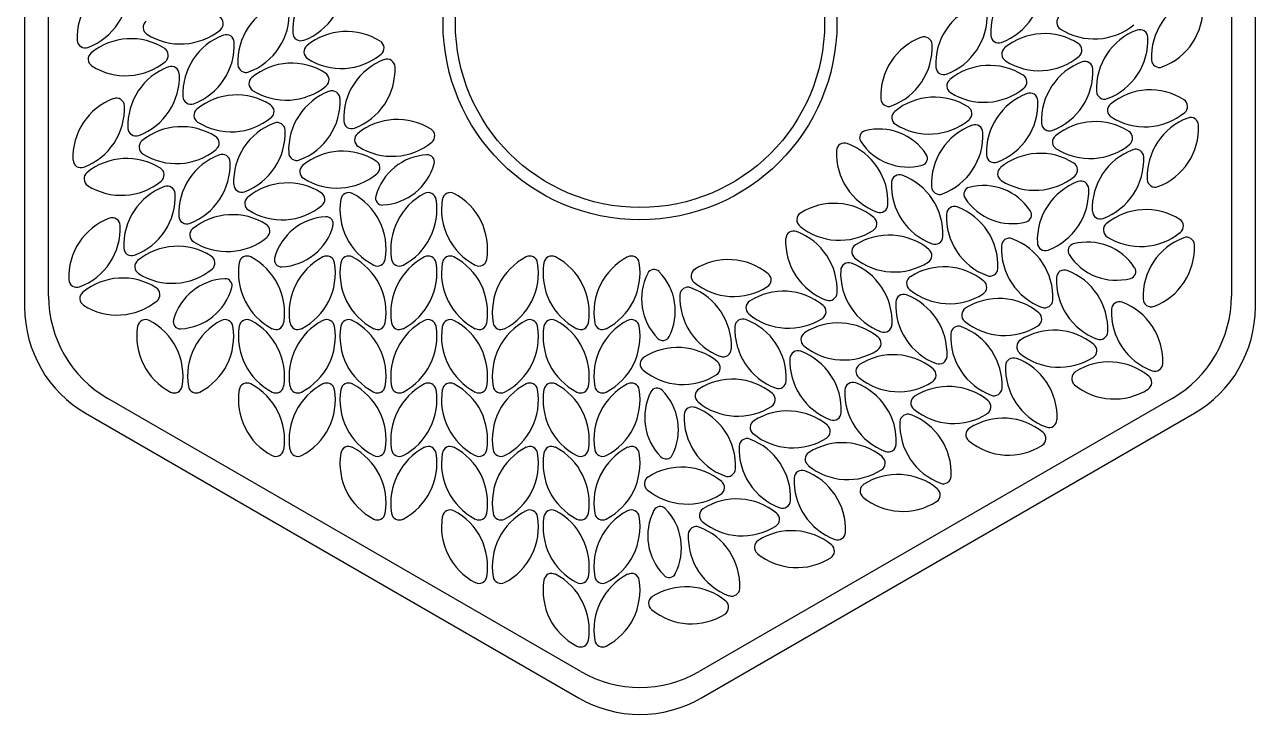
# Model space of a CAD drawing. Header units: millimetres. Extents: x -250 to 400, y -316 to 56.
# Drawn here: x 300 to 400, y -56.2 to -0.1 of the extents above; entities that cross this region are included whole.
import ezdxf

# ---------------------------------------------------------------- set-up
doc = ezdxf.new("R2010")
doc.units = ezdxf.units.MM
doc.layers.get('0').update_dxf_attribs({"lineweight": 25, "true_color": 0xffffff})
doc.layers.add('cut', color=1, linetype='Continuous', lineweight=25, true_color=0xff0000)

msp = doc.modelspace()

# ---------------------------------------------------------------- linework, layer by layer
for p, q in [((300, 23.09), (300, -23.09)), ((400, -23.09), (400, 23.09)), ((305, -31.75), (345, -54.85)), ((355, -54.85), (395, -31.75))]:
    msp.add_line(p, q)
msp.add_circle((350, 0), 15)
for centre, start, end in [((310, -23.09), 180, 240), ((390, -23.09), 300, 360), ((350, -46.19), 240, 300)]:
    msp.add_arc(centre, 10, start, end)
at = {"layer": 'cut'}
for p, q in [((301.95, -22.19), (301.95, 22.19)), ((398.05, 22.19), (398.05, -22.19)), ((345.19, -52.71), (306.75, -30.52)), ((393.25, -30.52), (354.81, -52.71))]:
    msp.add_line(p, q, dxfattribs=at)
msp.add_circle((350, 0), 16, dxfattribs=at)
for centre, radius, start, end in [((326.89, -0.61), 5.1, 110.6123, 182.5178), ((309.36, -1.2), 5.1, 110.6123, 182.5178), ((320.88, 3.36), 5.1, 290.6123, 2.5178), ((383.59, -0.79), 5.1, 110.6123, 182.5178), ((377.58, 3.19), 5.1, 290.6123, 2.5178), ((303.35, 2.78), 5.1, 290.6123, 2.5178), ((322.42, -3.19), 5.1, 110.6123, 182.5178), ((316.41, 0.79), 5.1, 290.6123, 2.5178), ((379.12, -3.36), 5.1, 110.6123, 182.5178), ((396.65, -2.78), 5.1, 110.6123, 182.5178), ((390.64, 1.2), 5.1, 290.6123, 2.5178), ((310.28, -0.36), 0.645, 129.3877, 237.4822), ((315.5, -0.05), 0.645, 309.3877, 57.4822), ((373.11, 0.61), 5.1, 290.6123, 2.5178), ((384.5, 0.05), 0.645, 129.3877, 237.4822), ((312.67, 3.39), 5.1, 237.4822, 309.3877), ((317.96, -5.76), 5.1, 110.6123, 182.5178), ((316.39, -1.6), 0.645, 2.5178, 110.6123), ((322.44, -0.8), 0.645, 182.5178, 290.6123), ((326.16, -5.79), 5.1, 57.4822, 129.3877), ((382.86, -5.97), 5.1, 57.4822, 129.3877), ((386.9, 3.8), 5.1, 237.4822, 309.3877), ((392.18, -5.35), 5.1, 110.6123, 182.5178), ((390.62, -1.19), 0.645, 2.5178, 110.6123), ((304.92, -1.39), 0.645, 182.5178, 290.6123), ((308.64, -6.38), 5.1, 57.4822, 129.3877), ((311.94, -1.79), 5.1, 290.6123, 2.5178), ((323.34, -2.35), 0.645, 129.3877, 237.4822), ((328.56, -2.04), 0.645, 309.3877, 57.4822), ((374.66, -5.94), 5.1, 110.6123, 182.5178), ((368.64, -1.97), 5.1, 290.6123, 2.5178), ((373.09, -1.78), 0.645, 2.5178, 110.6123), ((379.14, -0.98), 0.645, 182.5178, 290.6123), ((385.26, -2.22), 0.645, 309.3877, 57.4822), ((386.17, -1.38), 5.1, 290.6123, 2.5178), ((305.81, -2.94), 0.645, 129.3877, 237.4822), ((311.03, -2.63), 0.645, 309.3877, 57.4822), ((325.73, 1.4), 5.1, 237.4822, 309.3877), ((331.02, -7.75), 5.1, 110.6123, 182.5178), ((329.45, -3.59), 0.645, 2.5178, 110.6123), ((380.04, -2.53), 0.645, 129.3877, 237.4822), ((382.43, 1.22), 5.1, 237.4822, 309.3877), ((392.2, -2.97), 0.645, 182.5178, 290.6123), ((308.2, 0.81), 5.1, 237.4822, 309.3877), ((313.49, -8.34), 5.1, 110.6123, 182.5178), ((311.92, -4.18), 0.645, 2.5178, 110.6123), ((317.98, -3.38), 0.645, 182.5178, 290.6123), ((321.7, -8.37), 5.1, 57.4822, 129.3877), ((325, -3.78), 5.1, 290.6123, 2.5178), ((374.68, -3.56), 0.645, 182.5178, 290.6123), ((378.4, -8.55), 5.1, 57.4822, 129.3877), ((387.72, -7.93), 5.1, 110.6123, 182.5178), ((381.7, -3.96), 5.1, 290.6123, 2.5178), ((386.15, -3.77), 0.645, 2.5178, 110.6123), ((307.48, -4.37), 5.1, 290.6123, 2.5178), ((318.87, -4.93), 0.645, 129.3877, 237.4822), ((324.09, -4.62), 0.645, 309.3877, 57.4822), ((375.57, -5.11), 0.645, 129.3877, 237.4822), ((380.79, -4.8), 0.645, 309.3877, 57.4822), ((313.51, -5.96), 0.645, 182.5178, 290.6123), ((317.23, -10.95), 5.1, 57.4822, 129.3877), ((321.26, -1.18), 5.1, 237.4822, 309.3877), ((326.55, -10.33), 5.1, 110.6123, 182.5178), ((324.98, -6.17), 0.645, 2.5178, 110.6123), ((377.96, -1.35), 5.1, 237.4822, 309.3877), ((383.25, -10.51), 5.1, 110.6123, 182.5178), ((381.68, -6.34), 0.645, 2.5178, 110.6123), ((387.74, -5.55), 0.645, 182.5178, 290.6123), ((391.46, -10.54), 5.1, 57.4822, 129.3877), ((309.02, -10.92), 5.1, 110.6123, 182.5178), ((303.01, -6.95), 5.1, 290.6123, 2.5178), ((307.46, -6.76), 0.645, 2.5178, 110.6123), ((319.62, -7.2), 0.645, 309.3877, 57.4822), ((320.54, -6.36), 5.1, 290.6123, 2.5178), ((370.21, -6.14), 0.645, 182.5178, 290.6123), ((373.93, -11.13), 5.1, 57.4822, 129.3877), ((376.32, -7.37), 0.645, 309.3877, 57.4822), ((377.23, -6.54), 5.1, 290.6123, 2.5178), ((388.63, -7.1), 0.645, 129.3877, 237.4822), ((393.85, -6.79), 0.645, 309.3877, 57.4822), ((314.4, -7.51), 0.645, 129.3877, 237.4822), ((316.8, -3.75), 5.1, 237.4822, 309.3877), ((326.57, -7.95), 0.645, 182.5178, 290.6123), ((330.29, -12.94), 5.1, 57.4822, 129.3877), ((371.1, -7.69), 0.645, 129.3877, 237.4822), ((373.5, -3.93), 5.1, 237.4822, 309.3877), ((391.02, -3.34), 5.1, 237.4822, 309.3877), ((396.31, -12.5), 5.1, 110.6123, 182.5178), ((394.74, -8.33), 0.645, 2.5178, 110.6123), ((309.04, -8.54), 0.645, 182.5178, 290.6123), ((312.76, -13.53), 5.1, 57.4822, 129.3877), ((322.08, -12.91), 5.1, 110.6123, 182.5178), ((316.07, -8.94), 5.1, 290.6123, 2.5178), ((320.52, -8.74), 0.645, 2.5178, 110.6123), ((327.46, -9.5), 0.645, 129.3877, 237.4822), ((332.68, -9.18), 0.645, 309.3877, 57.4822), ((368.42, -9.32), 0.576, 104.7866, 212.8811), ((369.44, -13.17), 4.55, 32.8811, 104.7866), ((378.78, -13.09), 5.1, 110.6123, 182.5178), ((372.77, -9.12), 5.1, 290.6123, 2.5178), ((377.22, -8.92), 0.645, 2.5178, 110.6123), ((383.27, -8.13), 0.645, 182.5178, 290.6123), ((386.99, -13.12), 5.1, 57.4822, 129.3877), ((389.38, -9.36), 0.645, 309.3877, 57.4822), ((390.29, -8.53), 5.1, 290.6123, 2.5178), ((309.94, -10.09), 0.645, 129.3877, 237.4822), ((315.16, -9.77), 0.645, 309.3877, 57.4822), ((329.86, -5.74), 5.1, 237.4822, 309.3877), ((366.61, -10.4), 0.645, 69.3877, 177.4822), ((365.05, -14.57), 5.1, 357.4822, 69.3877), ((371.76, -7.16), 4.55, 212.8811, 284.7866), ((384.16, -9.68), 0.645, 129.3877, 237.4822), ((386.56, -5.92), 5.1, 237.4822, 309.3877), ((312.33, -6.33), 5.1, 237.4822, 309.3877), ((317.62, -15.49), 5.1, 110.6123, 182.5178), ((316.05, -11.32), 0.645, 2.5178, 110.6123), ((322.1, -10.53), 0.645, 182.5178, 290.6123), ((325.82, -15.52), 5.1, 57.4822, 129.3877), ((332.92, -15.27), 4.55, 92.8811, 164.7866), ((332.72, -11.29), 0.576, 344.7866, 92.8811), ((371.06, -10.6), 5.1, 177.4822, 249.3877), ((372.78, -11.01), 0.576, 284.7866, 32.8811), ((378.8, -10.71), 0.645, 182.5178, 290.6123), ((382.52, -15.7), 5.1, 57.4822, 129.3877), ((391.84, -15.08), 5.1, 110.6123, 182.5178), ((385.83, -11.11), 5.1, 290.6123, 2.5178), ((390.28, -10.91), 0.645, 2.5178, 110.6123), ((304.58, -11.12), 0.645, 182.5178, 290.6123), ((308.3, -16.11), 5.1, 57.4822, 129.3877), ((310.69, -12.35), 0.645, 309.3877, 57.4822), ((311.6, -11.52), 5.1, 290.6123, 2.5178), ((323, -12.08), 0.645, 129.3877, 237.4822), ((328.22, -11.76), 0.645, 309.3877, 57.4822), ((328.88, -10.25), 4.55, 272.8811, 344.7866), ((379.7, -12.26), 0.645, 129.3877, 237.4822), ((384.91, -11.94), 0.645, 309.3877, 57.4822), ((305.47, -12.67), 0.645, 129.3877, 237.4822), ((307.86, -8.91), 5.1, 237.4822, 309.3877), ((321.36, -18.1), 5.1, 57.4822, 129.3877), ((325.39, -8.32), 5.1, 237.4822, 309.3877), ((375.53, -13.18), 5.1, 177.4822, 249.3877), ((371.08, -12.98), 0.645, 69.3877, 177.4822), ((369.51, -17.15), 5.1, 357.4822, 69.3877), ((382.09, -8.5), 5.1, 237.4822, 309.3877), ((387.38, -17.66), 5.1, 110.6123, 182.5178), ((385.81, -13.49), 0.645, 2.5178, 110.6123), ((391.86, -12.7), 0.645, 182.5178, 290.6123), ((313.15, -18.07), 5.1, 110.6123, 182.5178), ((307.14, -14.1), 5.1, 290.6123, 2.5178), ((311.58, -13.9), 0.645, 2.5178, 110.6123), ((317.64, -13.11), 0.645, 182.5178, 290.6123), ((323.75, -14.34), 0.645, 309.3877, 57.4822), ((326.33, -14.43), 0.645, 62.5178, 170.6123), ((324.27, -18.38), 5.1, 350.6123, 62.5178), ((334.85, -18.38), 5.1, 117.4822, 189.3877), ((332.79, -14.43), 0.645, 9.3877, 117.4822), ((334.58, -14.43), 0.645, 62.5178, 170.6123), ((332.52, -18.38), 5.1, 350.6123, 62.5178), ((374.34, -13.29), 0.645, 182.5178, 290.6123), ((376.89, -13.92), 0.576, 104.7866, 212.8811), ((377.9, -17.76), 4.55, 32.8811, 104.7866), ((381.36, -13.69), 5.1, 290.6123, 2.5178), ((318.53, -14.66), 0.645, 129.3877, 237.4822), ((320.92, -10.9), 5.1, 237.4822, 309.3877), ((330.72, -15.16), 5.1, 170.6123, 242.5178), ((329.08, -14.22), 0.576, 164.7866, 272.8811), ((328.4, -15.16), 5.1, 297.4822, 9.3877), ((338.97, -15.16), 5.1, 170.6123, 242.5178), ((365.77, -19.76), 5.1, 50.6123, 122.5178), ((369.49, -14.77), 0.645, 249.3877, 357.4822), ((375.55, -15.56), 0.645, 69.3877, 177.4822), ((373.98, -19.73), 5.1, 357.4822, 69.3877), ((380.23, -11.76), 4.55, 212.8811, 284.7866), ((308.68, -20.65), 5.1, 110.6123, 182.5178), ((307.12, -16.48), 0.645, 2.5178, 110.6123), ((313.17, -15.69), 0.645, 182.5178, 290.6123), ((316.89, -20.68), 5.1, 57.4822, 129.3877), ((324.7, -20.3), 4.55, 92.8811, 164.7866), ((324.5, -16.33), 0.576, 344.7866, 92.8811), ((363.38, -16), 0.645, 122.5178, 230.6123), ((368.6, -16.32), 0.645, 302.5178, 50.6123), ((379.99, -15.76), 5.1, 177.4822, 249.3877), ((381.24, -15.6), 0.576, 284.7866, 32.8811), ((387.4, -15.28), 0.645, 182.5178, 290.6123), ((391.11, -20.27), 5.1, 57.4822, 129.3877), ((393.51, -16.51), 0.645, 309.3877, 57.4822), ((302.67, -16.68), 5.1, 290.6123, 2.5178), ((314.06, -17.23), 0.645, 129.3877, 237.4822), ((319.28, -16.92), 0.645, 309.3877, 57.4822), ((320.67, -15.28), 4.55, 272.8811, 344.7866), ((362.49, -17.55), 0.645, 69.3877, 177.4822), ((360.92, -21.72), 5.1, 357.4822, 69.3877), ((366.21, -12.56), 5.1, 230.6123, 302.5178), ((388.29, -16.82), 0.645, 129.3877, 237.4822), ((316.46, -13.48), 5.1, 237.4822, 309.3877), ((366.93, -17.75), 5.1, 177.4822, 249.3877), ((370.24, -22.34), 5.1, 50.6123, 122.5178), ((373.96, -17.35), 0.645, 249.3877, 357.4822), ((380.01, -18.14), 0.645, 69.3877, 177.4822), ((378.45, -22.31), 5.1, 357.4822, 69.3877), ((382.93, -17.85), 0.645, 182.5178, 290.6123), ((385.35, -18.51), 0.576, 104.7866, 212.8811), ((386.37, -22.36), 4.55, 32.8811, 104.7866), ((390.68, -13.07), 5.1, 237.4822, 309.3877), ((395.97, -22.23), 5.1, 110.6123, 182.5178), ((394.4, -18.06), 0.645, 2.5178, 110.6123), ((308.7, -18.27), 0.645, 182.5178, 290.6123), ((312.42, -23.25), 5.1, 57.4822, 129.3877), ((314.82, -19.5), 0.645, 309.3877, 57.4822), ((318.07, -19.59), 0.645, 62.5178, 170.6123), ((324.54, -19.59), 0.645, 9.3877, 117.4822), ((326.33, -19.59), 0.645, 62.5178, 170.6123), ((332.79, -19.59), 0.645, 9.3877, 117.4822), ((334.58, -19.59), 0.645, 62.5178, 170.6123), ((341.04, -19.59), 0.645, 9.3877, 117.4822), ((342.83, -19.59), 0.645, 62.5178, 170.6123), ((349.3, -19.59), 0.645, 9.3877, 117.4822), ((367.85, -18.58), 0.645, 122.5178, 230.6123), ((373.07, -18.9), 0.645, 302.5178, 50.6123), ((384.46, -18.34), 5.1, 177.4822, 249.3877), ((388.69, -16.36), 4.55, 212.8811, 284.7866), ((389.95, -18.26), 5.1, 290.6123, 2.5178), ((309.6, -19.81), 0.645, 129.3877, 237.4822), ((311.99, -16.06), 5.1, 237.4822, 309.3877), ((322.47, -20.32), 5.1, 170.6123, 242.5178), ((316.02, -23.54), 5.1, 350.6123, 62.5178), ((320.87, -19.25), 0.576, 164.7866, 272.8811), ((326.59, -23.54), 5.1, 117.4822, 189.3877), ((320.15, -20.32), 5.1, 297.4822, 9.3877), ((330.72, -20.32), 5.1, 170.6123, 242.5178), ((324.27, -23.54), 5.1, 350.6123, 62.5178), ((328.66, -19.11), 0.645, 242.5178, 350.6123), ((334.85, -23.54), 5.1, 117.4822, 189.3877), ((330.45, -19.11), 0.645, 189.3877, 297.4822), ((328.4, -20.32), 5.1, 297.4822, 9.3877), ((338.97, -20.32), 5.1, 170.6123, 242.5178), ((332.52, -23.54), 5.1, 350.6123, 62.5178), ((336.92, -19.11), 0.645, 242.5178, 350.6123), ((343.1, -23.54), 5.1, 117.4822, 189.3877), ((336.65, -20.32), 5.1, 297.4822, 9.3877), ((347.22, -20.32), 5.1, 170.6123, 242.5178), ((340.78, -23.54), 5.1, 350.6123, 62.5178), ((351.35, -23.54), 5.1, 117.4822, 189.3877), ((344.9, -20.32), 5.1, 297.4822, 9.3877), ((357.18, -24.33), 5.1, 50.6123, 122.5178), ((366.95, -20.13), 0.645, 69.3877, 177.4822), ((365.39, -24.3), 5.1, 357.4822, 69.3877), ((370.67, -15.14), 5.1, 230.6123, 302.5178), ((374.71, -24.92), 5.1, 50.6123, 122.5178), ((378.43, -19.93), 0.645, 249.3877, 357.4822), ((389.71, -20.2), 0.576, 284.7866, 32.8811), ((304.24, -20.84), 0.645, 182.5178, 290.6123), ((307.96, -25.83), 5.1, 57.4822, 129.3877), ((316.49, -25.33), 4.55, 92.8811, 164.7866), ((316.29, -21.36), 0.576, 344.7866, 92.8811), ((354.68, -22.43), 4.55, 152.8811, 224.7866), ((351.14, -20.61), 0.576, 44.7866, 152.8811), ((348.32, -23.42), 4.55, 332.8811, 44.7866), ((354.79, -20.57), 0.645, 122.5178, 230.6123), ((360.01, -20.88), 0.645, 302.5178, 50.6123), ((371.4, -20.33), 5.1, 177.4822, 249.3877), ((372.31, -21.16), 0.645, 122.5178, 230.6123), ((377.53, -21.47), 0.645, 302.5178, 50.6123), ((388.93, -20.92), 5.1, 177.4822, 249.3877), ((384.48, -20.72), 0.645, 69.3877, 177.4822), ((382.91, -24.89), 5.1, 357.4822, 69.3877), ((305.13, -22.39), 0.645, 129.3877, 237.4822), ((310.35, -22.08), 0.645, 309.3877, 57.4822), ((312.45, -20.31), 4.55, 272.8811, 344.7866), ((353.89, -22.12), 0.645, 69.3877, 177.4822), ((352.33, -26.29), 5.1, 357.4822, 69.3877), ((357.61, -17.13), 5.1, 230.6123, 302.5178), ((361.65, -26.9), 5.1, 50.6123, 122.5178), ((365.37, -21.91), 0.645, 249.3877, 357.4822), ((375.14, -17.72), 5.1, 230.6123, 302.5178), ((311.56, -22.19), 9.61, 180, 240), ((307.52, -18.64), 5.1, 237.4822, 309.3877), ((358.34, -22.32), 5.1, 177.4822, 249.3877), ((359.25, -23.15), 0.645, 122.5178, 230.6123), ((364.47, -23.46), 0.645, 302.5178, 50.6123), ((375.87, -22.91), 5.1, 177.4822, 249.3877), ((371.42, -22.71), 0.645, 69.3877, 177.4822), ((369.85, -26.88), 5.1, 357.4822, 69.3877), ((379.17, -27.49), 5.1, 50.6123, 122.5178), ((382.89, -22.5), 0.645, 249.3877, 357.4822), ((388.95, -23.3), 0.645, 69.3877, 177.4822), ((387.38, -27.47), 5.1, 357.4822, 69.3877), ((391.52, -22.42), 0.645, 182.5178, 290.6123), ((388.44, -22.19), 9.61, 300, 360), ((362.08, -19.71), 5.1, 230.6123, 302.5178), ((376.78, -23.74), 0.645, 122.5178, 230.6123), ((382, -24.05), 0.645, 302.5178, 50.6123), ((393.4, -23.5), 5.1, 177.4822, 249.3877), ((314.21, -25.47), 5.1, 170.6123, 242.5178), ((309.82, -24.75), 0.645, 62.5178, 170.6123), ((307.77, -28.7), 5.1, 350.6123, 62.5178), ((312.65, -24.29), 0.576, 164.7866, 272.8811), ((318.34, -28.7), 5.1, 117.4822, 189.3877), ((311.89, -25.47), 5.1, 297.4822, 9.3877), ((316.29, -24.75), 0.645, 9.3877, 117.4822), ((322.47, -25.47), 5.1, 170.6123, 242.5178), ((318.07, -24.75), 0.645, 62.5178, 170.6123), ((316.02, -28.7), 5.1, 350.6123, 62.5178), ((320.41, -24.27), 0.645, 242.5178, 350.6123), ((326.59, -28.7), 5.1, 117.4822, 189.3877), ((322.2, -24.27), 0.645, 189.3877, 297.4822), ((320.15, -25.47), 5.1, 297.4822, 9.3877), ((324.54, -24.75), 0.645, 9.3877, 117.4822), ((330.72, -25.47), 5.1, 170.6123, 242.5178), ((326.33, -24.75), 0.645, 62.5178, 170.6123), ((324.27, -28.7), 5.1, 350.6123, 62.5178), ((328.66, -24.27), 0.645, 242.5178, 350.6123), ((334.85, -28.7), 5.1, 117.4822, 189.3877), ((330.45, -24.27), 0.645, 189.3877, 297.4822), ((328.4, -25.47), 5.1, 297.4822, 9.3877), ((332.79, -24.75), 0.645, 9.3877, 117.4822), ((338.97, -25.47), 5.1, 170.6123, 242.5178), ((334.58, -24.75), 0.645, 62.5178, 170.6123), ((332.52, -28.7), 5.1, 350.6123, 62.5178), ((336.92, -24.27), 0.645, 242.5178, 350.6123), ((343.1, -28.7), 5.1, 117.4822, 189.3877), ((338.7, -24.27), 0.645, 189.3877, 297.4822), ((336.65, -25.47), 5.1, 297.4822, 9.3877), ((341.04, -24.75), 0.645, 9.3877, 117.4822), ((347.22, -25.47), 5.1, 170.6123, 242.5178), ((342.83, -24.75), 0.645, 62.5178, 170.6123), ((340.78, -28.7), 5.1, 350.6123, 62.5178), ((345.17, -24.27), 0.645, 242.5178, 350.6123), ((351.35, -28.7), 5.1, 117.4822, 189.3877), ((346.96, -24.27), 0.645, 189.3877, 297.4822), ((344.9, -25.47), 5.1, 297.4822, 9.3877), ((349.3, -24.75), 0.645, 9.3877, 117.4822), ((362.81, -24.89), 5.1, 177.4822, 249.3877), ((358.36, -24.7), 0.645, 69.3877, 177.4822), ((356.79, -28.87), 5.1, 357.4822, 69.3877), ((366.11, -29.48), 5.1, 50.6123, 122.5178), ((369.83, -24.49), 0.645, 249.3877, 357.4822), ((375.89, -25.29), 0.645, 69.3877, 177.4822), ((374.32, -29.46), 5.1, 357.4822, 69.3877), ((379.61, -20.3), 5.1, 230.6123, 302.5178), ((383.64, -30.07), 5.1, 50.6123, 122.5178), ((351.86, -25.23), 0.576, 224.7866, 332.8811), ((363.72, -25.73), 0.645, 122.5178, 230.6123), ((368.94, -26.04), 0.645, 302.5178, 50.6123), ((380.34, -25.48), 5.1, 177.4822, 249.3877), ((381.25, -26.32), 0.645, 122.5178, 230.6123), ((387.36, -25.08), 0.645, 249.3877, 357.4822), ((353.05, -31.47), 5.1, 50.6123, 122.5178), ((356.77, -26.48), 0.645, 249.3877, 357.4822), ((362.83, -27.28), 0.645, 69.3877, 177.4822), ((361.26, -31.45), 5.1, 357.4822, 69.3877), ((366.55, -22.29), 5.1, 230.6123, 302.5178), ((370.58, -32.06), 5.1, 50.6123, 122.5178), ((384.07, -22.88), 5.1, 230.6123, 302.5178), ((386.47, -26.63), 0.645, 302.5178, 50.6123), ((350.66, -27.72), 0.645, 122.5178, 230.6123), ((355.88, -28.03), 0.645, 302.5178, 50.6123), ((367.28, -27.47), 5.1, 177.4822, 249.3877), ((368.19, -28.31), 0.645, 122.5178, 230.6123), ((374.3, -27.07), 0.645, 249.3877, 357.4822), ((384.8, -28.06), 5.1, 177.4822, 249.3877), ((380.35, -27.87), 0.645, 69.3877, 177.4822), ((378.79, -32.03), 5.1, 357.4822, 69.3877), ((388.11, -32.65), 5.1, 50.6123, 122.5178), ((391.83, -27.66), 0.645, 249.3877, 357.4822), ((353.49, -24.28), 5.1, 230.6123, 302.5178), ((357.52, -34.05), 5.1, 50.6123, 122.5178), ((371.01, -24.87), 5.1, 230.6123, 302.5178), ((373.41, -28.62), 0.645, 302.5178, 50.6123), ((385.72, -28.9), 0.645, 122.5178, 230.6123), ((390.93, -29.21), 0.645, 302.5178, 50.6123), ((312.16, -29.42), 0.645, 242.5178, 350.6123), ((313.95, -29.42), 0.645, 189.3877, 297.4822), ((322.47, -30.63), 5.1, 170.6123, 242.5178), ((318.07, -29.91), 0.645, 62.5178, 170.6123), ((316.02, -33.86), 5.1, 350.6123, 62.5178), ((320.41, -29.42), 0.645, 242.5178, 350.6123), ((326.59, -33.86), 5.1, 117.4822, 189.3877), ((322.2, -29.42), 0.645, 189.3877, 297.4822), ((320.15, -30.63), 5.1, 297.4822, 9.3877), ((324.54, -29.91), 0.645, 9.3877, 117.4822), ((330.72, -30.63), 5.1, 170.6123, 242.5178), ((326.33, -29.91), 0.645, 62.5178, 170.6123), ((324.27, -33.86), 5.1, 350.6123, 62.5178), ((328.66, -29.42), 0.645, 242.5178, 350.6123), ((334.85, -33.86), 5.1, 117.4822, 189.3877), ((330.45, -29.42), 0.645, 189.3877, 297.4822), ((328.4, -30.63), 5.1, 297.4822, 9.3877), ((332.79, -29.91), 0.645, 9.3877, 117.4822), ((338.97, -30.63), 5.1, 170.6123, 242.5178), ((334.58, -29.91), 0.645, 62.5178, 170.6123), ((332.52, -33.86), 5.1, 350.6123, 62.5178), ((336.92, -29.42), 0.645, 242.5178, 350.6123), ((343.1, -33.86), 5.1, 117.4822, 189.3877), ((338.7, -29.42), 0.645, 189.3877, 297.4822), ((336.65, -30.63), 5.1, 297.4822, 9.3877), ((341.04, -29.91), 0.645, 9.3877, 117.4822), ((347.22, -30.63), 5.1, 170.6123, 242.5178), ((342.83, -29.91), 0.645, 62.5178, 170.6123), ((340.78, -33.86), 5.1, 350.6123, 62.5178), ((345.17, -29.42), 0.645, 242.5178, 350.6123), ((351.35, -33.86), 5.1, 117.4822, 189.3877), ((346.96, -29.42), 0.645, 189.3877, 297.4822), ((344.9, -30.63), 5.1, 297.4822, 9.3877), ((349.3, -29.91), 0.645, 9.3877, 117.4822), ((354.93, -32.06), 4.55, 152.8811, 224.7866), ((351.39, -30.24), 0.576, 44.7866, 152.8811), ((348.57, -33.05), 4.55, 332.8811, 44.7866), ((355.13, -30.3), 0.645, 122.5178, 230.6123), ((361.24, -29.06), 0.645, 249.3877, 357.4822), ((371.74, -30.05), 5.1, 177.4822, 249.3877), ((367.29, -29.86), 0.645, 69.3877, 177.4822), ((365.73, -34.02), 5.1, 357.4822, 69.3877), ((375.05, -34.64), 5.1, 50.6123, 122.5178), ((378.77, -29.65), 0.645, 249.3877, 357.4822), ((388.54, -25.46), 5.1, 230.6123, 302.5178), ((357.95, -26.86), 5.1, 230.6123, 302.5178), ((360.35, -30.61), 0.645, 302.5178, 50.6123), ((372.65, -30.89), 0.645, 122.5178, 230.6123), ((377.87, -31.2), 0.645, 302.5178, 50.6123), ((358.68, -32.04), 5.1, 177.4822, 249.3877), ((354.23, -31.85), 0.645, 69.3877, 177.4822), ((352.67, -36.01), 5.1, 357.4822, 69.3877), ((361.99, -36.63), 5.1, 50.6123, 122.5178), ((365.71, -31.64), 0.645, 249.3877, 357.4822), ((371.76, -32.44), 0.645, 69.3877, 177.4822), ((370.19, -36.6), 5.1, 357.4822, 69.3877), ((375.48, -27.45), 5.1, 230.6123, 302.5178), ((359.59, -32.88), 0.645, 122.5178, 230.6123), ((364.81, -33.19), 0.645, 302.5178, 50.6123), ((376.21, -32.63), 5.1, 177.4822, 249.3877), ((377.12, -33.47), 0.645, 122.5178, 230.6123), ((379.52, -37.22), 5.1, 50.6123, 122.5178), ((383.23, -32.23), 0.645, 249.3877, 357.4822), ((358.7, -34.42), 0.645, 69.3877, 177.4822), ((357.13, -38.59), 5.1, 357.4822, 69.3877), ((362.42, -29.43), 5.1, 230.6123, 302.5178), ((379.95, -30.02), 5.1, 230.6123, 302.5178), ((382.34, -33.78), 0.645, 302.5178, 50.6123), ((320.41, -34.58), 0.645, 242.5178, 350.6123), ((322.2, -34.58), 0.645, 189.3877, 297.4822), ((330.72, -35.79), 5.1, 170.6123, 242.5178), ((326.33, -35.06), 0.645, 62.5178, 170.6123), ((324.27, -39.01), 5.1, 350.6123, 62.5178), ((328.66, -34.58), 0.645, 242.5178, 350.6123), ((334.85, -39.01), 5.1, 117.4822, 189.3877), ((330.45, -34.58), 0.645, 189.3877, 297.4822), ((328.4, -35.79), 5.1, 297.4822, 9.3877), ((332.79, -35.06), 0.645, 9.3877, 117.4822), ((338.97, -35.79), 5.1, 170.6123, 242.5178), ((334.58, -35.06), 0.645, 62.5178, 170.6123), ((332.52, -39.01), 5.1, 350.6123, 62.5178), ((336.92, -34.58), 0.645, 242.5178, 350.6123), ((343.1, -39.01), 5.1, 117.4822, 189.3877), ((338.7, -34.58), 0.645, 189.3877, 297.4822), ((336.65, -35.79), 5.1, 297.4822, 9.3877), ((341.04, -35.06), 0.645, 9.3877, 117.4822), ((347.22, -35.79), 5.1, 170.6123, 242.5178), ((342.83, -35.06), 0.645, 62.5178, 170.6123), ((340.78, -39.01), 5.1, 350.6123, 62.5178), ((345.17, -34.58), 0.645, 242.5178, 350.6123), ((351.35, -39.01), 5.1, 117.4822, 189.3877), ((346.96, -34.58), 0.645, 189.3877, 297.4822), ((344.9, -35.79), 5.1, 297.4822, 9.3877), ((349.3, -35.06), 0.645, 9.3877, 117.4822), ((363.15, -34.62), 5.1, 177.4822, 249.3877), ((364.06, -35.45), 0.645, 122.5178, 230.6123), ((366.46, -39.21), 5.1, 50.6123, 122.5178), ((370.17, -34.22), 0.645, 249.3877, 357.4822), ((352.11, -34.86), 0.576, 224.7866, 332.8811), ((366.89, -32.01), 5.1, 230.6123, 302.5178), ((369.28, -35.77), 0.645, 302.5178, 50.6123), ((351, -37.44), 0.645, 122.5178, 230.6123), ((353.4, -41.2), 5.1, 50.6123, 122.5178), ((357.11, -36.21), 0.645, 249.3877, 357.4822), ((363.17, -37), 0.645, 69.3877, 177.4822), ((367.62, -37.2), 5.1, 177.4822, 249.3877), ((361.6, -41.17), 5.1, 357.4822, 69.3877), ((370.92, -41.79), 5.1, 50.6123, 122.5178), ((374.64, -36.8), 0.645, 249.3877, 357.4822), ((353.83, -34), 5.1, 230.6123, 302.5178), ((356.22, -37.76), 0.645, 302.5178, 50.6123), ((368.53, -38.03), 0.645, 122.5178, 230.6123), ((373.75, -38.35), 0.645, 302.5178, 50.6123), ((357.86, -43.78), 5.1, 50.6123, 122.5178), ((361.58, -38.79), 0.645, 249.3877, 357.4822), ((371.35, -34.59), 5.1, 230.6123, 302.5178), ((328.66, -39.74), 0.645, 242.5178, 350.6123), ((330.45, -39.74), 0.645, 189.3877, 297.4822), ((334.58, -40.22), 0.645, 62.5178, 170.6123), ((332.52, -44.17), 5.1, 350.6123, 62.5178), ((336.92, -39.74), 0.645, 242.5178, 350.6123), ((343.1, -44.17), 5.1, 117.4822, 189.3877), ((338.7, -39.74), 0.645, 189.3877, 297.4822), ((341.04, -40.22), 0.645, 9.3877, 117.4822), ((342.83, -40.22), 0.645, 62.5178, 170.6123), ((340.78, -44.17), 5.1, 350.6123, 62.5178), ((345.17, -39.74), 0.645, 242.5178, 350.6123), ((351.35, -44.17), 5.1, 117.4822, 189.3877), ((346.96, -39.74), 0.645, 189.3877, 297.4822), ((349.3, -40.22), 0.645, 9.3877, 117.4822), ((355.18, -41.68), 4.55, 152.8811, 224.7866), ((351.64, -39.87), 0.576, 44.7866, 152.8811), ((348.82, -42.67), 4.55, 332.8811, 44.7866), ((355.47, -40.02), 0.645, 122.5178, 230.6123), ((360.69, -40.34), 0.645, 302.5178, 50.6123), ((338.97, -40.95), 5.1, 170.6123, 242.5178), ((336.65, -40.95), 5.1, 297.4822, 9.3877), ((347.22, -40.95), 5.1, 170.6123, 242.5178), ((344.9, -40.95), 5.1, 297.4822, 9.3877), ((354.57, -41.57), 0.645, 69.3877, 177.4822), ((353.01, -45.74), 5.1, 357.4822, 69.3877), ((358.29, -36.58), 5.1, 230.6123, 302.5178), ((359.02, -41.77), 5.1, 177.4822, 249.3877), ((362.33, -46.36), 5.1, 50.6123, 122.5178), ((366.05, -41.37), 0.645, 249.3877, 357.4822), ((359.94, -42.6), 0.645, 122.5178, 230.6123), ((365.15, -42.92), 0.645, 302.5178, 50.6123), ((362.76, -39.16), 5.1, 230.6123, 302.5178), ((342.83, -45.38), 0.645, 62.5178, 170.6123), ((340.78, -49.33), 5.1, 350.6123, 62.5178), ((351.35, -49.33), 5.1, 117.4822, 189.3877), ((349.3, -45.38), 0.645, 9.3877, 117.4822), ((352.36, -44.49), 0.576, 224.7866, 332.8811), ((336.92, -44.9), 0.645, 242.5178, 350.6123), ((338.7, -44.9), 0.645, 189.3877, 297.4822), ((347.22, -46.11), 5.1, 170.6123, 242.5178), ((345.17, -44.9), 0.645, 242.5178, 350.6123), ((346.96, -44.9), 0.645, 189.3877, 297.4822), ((344.9, -46.11), 5.1, 297.4822, 9.3877), ((353.74, -50.92), 5.1, 50.6123, 122.5178), ((357.46, -45.93), 0.645, 249.3877, 357.4822), ((351.34, -47.17), 0.645, 122.5178, 230.6123), ((356.56, -47.48), 0.645, 302.5178, 50.6123), ((354.17, -43.73), 5.1, 230.6123, 302.5178), ((345.17, -50.06), 0.645, 242.5178, 350.6123), ((346.96, -50.06), 0.645, 189.3877, 297.4822), ((350, -44.39), 9.61, 240, 300)]:
    msp.add_arc(centre, radius, start, end, dxfattribs=at)

doc.saveas('drawing.dxf')
